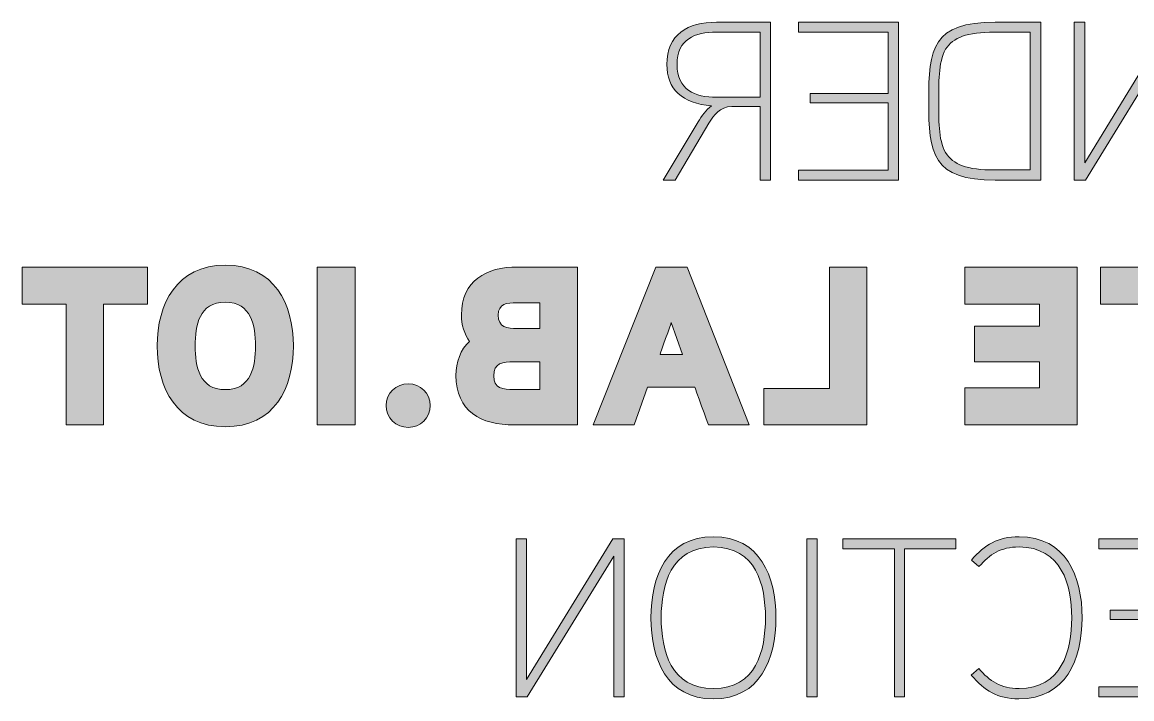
# Model space of a CAD drawing. Header units: centimetres. Extents: x 0.09 to 3.73, y -8.23 to -2.14.
# Drawn here: x 1.162 to 1.914, y -4.835 to -4.376 of the extents above; entities that cross this region are included whole.
import ezdxf

# ---------------------------------------------------------------- set-up
doc = ezdxf.new("R2010")
doc.units = ezdxf.units.CM
doc.header["$MEASUREMENT"] = 0
doc.layers.add('Camada 1', color=7, linetype='Continuous', lineweight=0)

# ---------------------------------------------------------------- blocks, each defined once
blk = doc.blocks.new('Block_18')
at = {"layer": 'Camada 1', "true_color": 0x1d1d1b, "transparency": 33554687}
h = blk.add_hatch(color=250, dxfattribs=at)
h.dxf.hatch_style = 2
edge = h.paths.add_edge_path()
edge.add_spline(control_points=[(1.60566, -4.4051), (1.60566, -4.42229), (1.61778, -4.42735), (1.63249, -4.42735), (1.63249, -4.42735), (1.66195, -4.42735), (1.66195, -4.42735), (1.66195, -4.42735), (1.66195, -4.38319), (1.66195, -4.38319), (1.66195, -4.38319), (1.63249, -4.38319), (1.63249, -4.38319), (1.61792, -4.38319), (1.60566, -4.38777), (1.60566, -4.4051)], knot_values=[0, 0, 0, 0, 1, 1, 1, 2, 2, 2, 3, 3, 3, 4, 4, 4, 5, 5, 5, 5], degree=3, periodic=0)
edge = h.paths.add_edge_path()
edge.add_spline(control_points=[(1.59877, -4.4051), (1.59877, -4.3847), (1.61272, -4.37644), (1.63249, -4.37644), (1.63249, -4.37644), (1.66901, -4.37644), (1.66901, -4.37644), (1.66901, -4.37644), (1.66901, -4.48351), (1.66901, -4.48351), (1.66901, -4.48351), (1.66195, -4.48351), (1.66195, -4.48351), (1.66195, -4.48351), (1.66195, -4.43366), (1.66195, -4.43366), (1.66195, -4.43366), (1.6428, -4.43366), (1.6428, -4.43366), (1.6348, -4.43366), (1.6305, -4.43948), (1.62729, -4.44486), (1.62729, -4.44486), (1.60442, -4.48351), (1.60442, -4.48351), (1.60442, -4.48351), (1.59629, -4.48351), (1.59629, -4.48351), (1.59629, -4.48351), (1.61992, -4.4441), (1.61992, -4.4441), (1.62237, -4.43993), (1.62529, -4.43579), (1.62912, -4.43318), (1.6089, -4.43149), (1.59877, -4.42184), (1.59877, -4.4051)], knot_values=[0, 0, 0, 0, 1, 1, 1, 2, 2, 2, 3, 3, 3, 4, 4, 4, 5, 5, 5, 6, 6, 6, 7, 7, 7, 8, 8, 8, 9, 9, 9, 10, 10, 10, 11, 11, 11, 12, 12, 12, 12], degree=3, periodic=0)
h = blk.add_hatch(color=250, dxfattribs=at)
h.dxf.hatch_style = 2
edge = h.paths.add_edge_path()
edge.add_spline(control_points=[(1.68813, -4.47676), (1.68813, -4.47676), (1.74873, -4.47676), (1.74873, -4.47676), (1.74873, -4.47676), (1.74873, -4.43118), (1.74873, -4.43118), (1.74873, -4.43118), (1.69582, -4.43118), (1.69582, -4.43118), (1.69582, -4.43118), (1.69582, -4.42474), (1.69582, -4.42474), (1.69582, -4.42474), (1.74873, -4.42474), (1.74873, -4.42474), (1.74873, -4.42474), (1.74873, -4.38319), (1.74873, -4.38319), (1.74873, -4.38319), (1.68813, -4.38319), (1.68813, -4.38319), (1.68813, -4.38319), (1.68813, -4.37644), (1.68813, -4.37644), (1.68813, -4.37644), (1.75579, -4.37644), (1.75579, -4.37644), (1.75579, -4.37644), (1.75579, -4.48351), (1.75579, -4.48351), (1.75579, -4.48351), (1.68813, -4.48351), (1.68813, -4.48351), (1.68813, -4.48351), (1.68813, -4.47676), (1.68813, -4.47676)], knot_values=[0, 0, 0, 0, 1, 1, 1, 2, 2, 2, 3, 3, 3, 4, 4, 4, 5, 5, 5, 6, 6, 6, 7, 7, 7, 8, 8, 8, 9, 9, 9, 10, 10, 10, 11, 11, 11, 12, 12, 12, 12], degree=3, periodic=0)
h = blk.add_hatch(color=250, dxfattribs=at)
h.dxf.hatch_style = 2
edge = h.paths.add_edge_path()
edge.add_spline(control_points=[(1.78318, -4.42997), (1.78318, -4.44148), (1.78256, -4.45636), (1.7878, -4.4648), (1.79269, -4.47307), (1.80251, -4.47662), (1.82077, -4.47662), (1.82077, -4.47662), (1.84516, -4.47662), (1.84516, -4.47662), (1.84516, -4.47662), (1.84516, -4.38319), (1.84516, -4.38319), (1.84516, -4.38319), (1.82077, -4.38319), (1.82077, -4.38319), (1.80251, -4.38319), (1.79269, -4.3867), (1.7878, -4.39483), (1.78256, -4.40358), (1.78318, -4.4186), (1.78318, -4.42997)], knot_values=[0, 0, 0, 0, 1, 1, 1, 2, 2, 2, 3, 3, 3, 4, 4, 4, 5, 5, 5, 6, 6, 6, 7, 7, 7, 7], degree=3, periodic=0)
edge = h.paths.add_edge_path()
edge.add_spline(control_points=[(1.77629, -4.42997), (1.77629, -4.39421), (1.77891, -4.37644), (1.82139, -4.37644), (1.82139, -4.37644), (1.85222, -4.37644), (1.85222, -4.37644), (1.85222, -4.37644), (1.85222, -4.48351), (1.85222, -4.48351), (1.85222, -4.48351), (1.82139, -4.48351), (1.82139, -4.48351), (1.77891, -4.48351), (1.77629, -4.4657), (1.77629, -4.42997)], knot_values=[0, 0, 0, 0, 1, 1, 1, 2, 2, 2, 3, 3, 3, 4, 4, 4, 5, 5, 5, 5], degree=3, periodic=0)
h = blk.add_hatch(color=250, dxfattribs=at)
h.dxf.hatch_style = 2
edge = h.paths.add_edge_path()
edge.add_spline(control_points=[(1.87503, -4.37644), (1.87503, -4.37644), (1.88209, -4.37644), (1.88209, -4.37644), (1.88209, -4.37644), (1.88209, -4.47186), (1.88209, -4.47186), (1.88209, -4.47186), (1.94056, -4.37644), (1.94056, -4.37644), (1.94056, -4.37644), (1.9482, -4.37644), (1.9482, -4.37644), (1.9482, -4.37644), (1.9482, -4.48351), (1.9482, -4.48351), (1.9482, -4.48351), (1.94114, -4.48351), (1.94114, -4.48351), (1.94114, -4.48351), (1.94114, -4.38808), (1.94114, -4.38808), (1.94114, -4.38808), (1.88254, -4.48351), (1.88254, -4.48351), (1.88254, -4.48351), (1.87503, -4.48351), (1.87503, -4.48351), (1.87503, -4.48351), (1.87503, -4.37644), (1.87503, -4.37644)], knot_values=[0, 0, 0, 0, 1, 1, 1, 2, 2, 2, 3, 3, 3, 4, 4, 4, 5, 5, 5, 6, 6, 6, 7, 7, 7, 8, 8, 8, 9, 9, 9, 10, 10, 10, 10], degree=3, periodic=0)
h = blk.add_hatch(color=250, dxfattribs=at)
h.dxf.hatch_style = 2
edge = h.paths.add_edge_path()
edge.add_spline(control_points=[(1.16167, -4.54242), (1.16167, -4.54242), (1.24652, -4.54242), (1.24652, -4.54242), (1.24652, -4.54242), (1.24652, -4.56757), (1.24652, -4.56757), (1.24652, -4.56757), (1.2169, -4.56757), (1.2169, -4.56757), (1.2169, -4.56757), (1.2169, -4.64949), (1.2169, -4.64949), (1.2169, -4.64949), (1.19144, -4.64949), (1.19144, -4.64949), (1.19144, -4.64949), (1.19144, -4.56757), (1.19144, -4.56757), (1.19144, -4.56757), (1.16167, -4.56757), (1.16167, -4.56757), (1.16167, -4.56757), (1.16167, -4.54242), (1.16167, -4.54242)], knot_values=[0, 0, 0, 0, 1, 1, 1, 2, 2, 2, 3, 3, 3, 4, 4, 4, 5, 5, 5, 6, 6, 6, 7, 7, 7, 8, 8, 8, 8], degree=3, periodic=0)
h = blk.add_hatch(color=250, dxfattribs=at)
h.dxf.hatch_style = 2
edge = h.paths.add_edge_path()
edge.add_spline(control_points=[(1.27898, -4.59595), (1.27898, -4.60991), (1.28177, -4.62555), (1.29941, -4.62555), (1.31704, -4.62555), (1.3198, -4.60991), (1.3198, -4.59595), (1.3198, -4.582), (1.31704, -4.56633), (1.29941, -4.56633), (1.28146, -4.56633), (1.27898, -4.582), (1.27898, -4.59595)], knot_values=[0, 0, 0, 0, 1, 1, 1, 2, 2, 2, 3, 3, 3, 4, 4, 4, 4], degree=3, periodic=0)
edge = h.paths.add_edge_path()
edge.add_spline(control_points=[(1.25321, -4.59595), (1.25321, -4.56726), (1.2664, -4.54118), (1.29941, -4.54118), (1.33255, -4.54118), (1.34557, -4.56726), (1.34557, -4.59595), (1.34557, -4.62465), (1.33255, -4.65073), (1.29941, -4.65073), (1.2664, -4.65073), (1.25321, -4.62465), (1.25321, -4.59595)], knot_values=[0, 0, 0, 0, 1, 1, 1, 2, 2, 2, 3, 3, 3, 4, 4, 4, 4], degree=3, periodic=0)
h = blk.add_hatch(color=250, dxfattribs=at)
h.dxf.hatch_style = 2
edge = h.paths.add_edge_path()
edge.add_spline(control_points=[(1.36173, -4.54242), (1.36173, -4.54242), (1.38736, -4.54242), (1.38736, -4.54242), (1.38736, -4.54242), (1.38736, -4.64949), (1.38736, -4.64949), (1.38736, -4.64949), (1.36173, -4.64949), (1.36173, -4.64949), (1.36173, -4.64949), (1.36173, -4.54242), (1.36173, -4.54242)], knot_values=[0, 0, 0, 0, 1, 1, 1, 2, 2, 2, 3, 3, 3, 4, 4, 4, 4], degree=3, periodic=0)
h = blk.add_hatch(color=250, dxfattribs=at)
h.dxf.hatch_style = 2
edge = h.paths.add_edge_path()
edge.add_spline(control_points=[(1.48138, -4.61621), (1.48138, -4.62479), (1.48751, -4.62541), (1.49519, -4.62541), (1.49519, -4.62541), (1.51269, -4.62541), (1.51269, -4.62541), (1.51269, -4.62541), (1.51269, -4.6067), (1.51269, -4.6067), (1.51269, -4.6067), (1.49519, -4.6067), (1.49519, -4.6067), (1.48751, -4.6067), (1.48138, -4.60746), (1.48138, -4.61621)], knot_values=[0, 0, 0, 0, 1, 1, 1, 2, 2, 2, 3, 3, 3, 4, 4, 4, 5, 5, 5, 5], degree=3, periodic=0)
edge = h.paths.add_edge_path()
edge.add_spline(control_points=[(1.48444, -4.57508), (1.48444, -4.58321), (1.4903, -4.58414), (1.4975, -4.58414), (1.4975, -4.58414), (1.51269, -4.58414), (1.51269, -4.58414), (1.51269, -4.58414), (1.51269, -4.56664), (1.51269, -4.56664), (1.51269, -4.56664), (1.49719, -4.56664), (1.49719, -4.56664), (1.49013, -4.56664), (1.48444, -4.56726), (1.48444, -4.57508)], knot_values=[0, 0, 0, 0, 1, 1, 1, 2, 2, 2, 3, 3, 3, 4, 4, 4, 5, 5, 5, 5], degree=3, periodic=0)
edge = h.paths.add_edge_path()
edge.add_spline(control_points=[(1.45578, -4.6159), (1.45578, -4.60715), (1.45884, -4.59826), (1.46498, -4.59289), (1.4616, -4.58813), (1.45946, -4.58152), (1.45946, -4.57494), (1.45946, -4.55162), (1.47648, -4.54242), (1.4975, -4.54242), (1.4975, -4.54242), (1.53815, -4.54242), (1.53815, -4.54242), (1.53815, -4.54242), (1.53815, -4.64949), (1.53815, -4.64949), (1.53815, -4.64949), (1.49519, -4.64949), (1.49519, -4.64949), (1.4728, -4.64949), (1.45578, -4.64029), (1.45578, -4.6159)], knot_values=[0, 0, 0, 0, 1, 1, 1, 2, 2, 2, 3, 3, 3, 4, 4, 4, 5, 5, 5, 6, 6, 6, 7, 7, 7, 7], degree=3, periodic=0)
h = blk.add_hatch(color=250, dxfattribs=at)
h.dxf.hatch_style = 2
edge = h.paths.add_edge_path()
edge.add_spline(control_points=[(1.60929, -4.60164), (1.60929, -4.60164), (1.60178, -4.58014), (1.60178, -4.58014), (1.60164, -4.58062), (1.59427, -4.60116), (1.59413, -4.60164), (1.59413, -4.60164), (1.60929, -4.60164), (1.60929, -4.60164)], knot_values=[0, 0, 0, 0, 1, 1, 1, 2, 2, 2, 3, 3, 3, 3], degree=3, periodic=0)
edge = h.paths.add_edge_path()
edge.add_spline(control_points=[(1.59121, -4.54242), (1.59121, -4.54242), (1.61253, -4.54242), (1.61253, -4.54242), (1.61253, -4.54242), (1.65456, -4.64949), (1.65456, -4.64949), (1.65456, -4.64949), (1.62697, -4.64949), (1.62697, -4.64949), (1.62697, -4.64935), (1.61773, -4.62403), (1.61773, -4.62386), (1.61773, -4.62386), (1.58569, -4.62386), (1.58569, -4.62386), (1.58569, -4.62386), (1.57649, -4.64949), (1.57649, -4.64949), (1.57649, -4.64949), (1.54869, -4.64949), (1.54869, -4.64949), (1.54869, -4.64949), (1.59121, -4.54242), (1.59121, -4.54242)], knot_values=[0, 0, 0, 0, 1, 1, 1, 2, 2, 2, 3, 3, 3, 4, 4, 4, 5, 5, 5, 6, 6, 6, 7, 7, 7, 8, 8, 8, 8], degree=3, periodic=0)
h = blk.add_hatch(color=250, dxfattribs=at)
h.dxf.hatch_style = 2
edge = h.paths.add_edge_path()
edge.add_spline(control_points=[(1.66462, -4.62479), (1.66462, -4.62479), (1.70896, -4.62479), (1.70896, -4.62479), (1.70896, -4.62479), (1.70896, -4.54242), (1.70896, -4.54242), (1.70896, -4.54242), (1.73428, -4.54242), (1.73428, -4.54242), (1.73428, -4.54242), (1.73428, -4.64949), (1.73428, -4.64949), (1.73428, -4.64949), (1.66462, -4.64949), (1.66462, -4.64949), (1.66462, -4.64949), (1.66462, -4.62479), (1.66462, -4.62479)], knot_values=[0, 0, 0, 0, 1, 1, 1, 2, 2, 2, 3, 3, 3, 4, 4, 4, 5, 5, 5, 6, 6, 6, 6], degree=3, periodic=0)
h = blk.add_hatch(color=250, dxfattribs=at)
h.dxf.hatch_style = 2
edge = h.paths.add_edge_path()
edge.add_spline(control_points=[(1.80084, -4.62434), (1.80084, -4.62434), (1.85148, -4.62434), (1.85148, -4.62434), (1.85148, -4.62434), (1.85148, -4.6067), (1.85148, -4.6067), (1.85148, -4.6067), (1.80745, -4.6067), (1.80745, -4.6067), (1.80745, -4.6067), (1.80745, -4.58259), (1.80745, -4.58259), (1.80745, -4.58259), (1.85148, -4.58259), (1.85148, -4.58259), (1.85148, -4.58259), (1.85148, -4.56757), (1.85148, -4.56757), (1.85148, -4.56757), (1.80084, -4.56757), (1.80084, -4.56757), (1.80084, -4.56757), (1.80084, -4.54242), (1.80084, -4.54242), (1.80084, -4.54242), (1.87694, -4.54242), (1.87694, -4.54242), (1.87694, -4.54242), (1.87694, -4.64949), (1.87694, -4.64949), (1.87694, -4.64949), (1.80084, -4.64949), (1.80084, -4.64949), (1.80084, -4.64949), (1.80084, -4.62434), (1.80084, -4.62434)], knot_values=[0, 0, 0, 0, 1, 1, 1, 2, 2, 2, 3, 3, 3, 4, 4, 4, 5, 5, 5, 6, 6, 6, 7, 7, 7, 8, 8, 8, 9, 9, 9, 10, 10, 10, 11, 11, 11, 12, 12, 12, 12], degree=3, periodic=0)
h = blk.add_hatch(color=250, dxfattribs=at)
h.dxf.hatch_style = 2
edge = h.paths.add_edge_path()
edge.add_spline(control_points=[(1.89286, -4.54242), (1.89286, -4.54242), (1.97768, -4.54242), (1.97768, -4.54242), (1.97768, -4.54242), (1.97768, -4.56757), (1.97768, -4.56757), (1.97768, -4.56757), (1.94808, -4.56757), (1.94808, -4.56757), (1.94808, -4.56757), (1.94808, -4.64949), (1.94808, -4.64949), (1.94808, -4.64949), (1.92262, -4.64949), (1.92262, -4.64949), (1.92262, -4.64949), (1.92262, -4.56757), (1.92262, -4.56757), (1.92262, -4.56757), (1.89286, -4.56757), (1.89286, -4.56757), (1.89286, -4.56757), (1.89286, -4.54242), (1.89286, -4.54242)], knot_values=[0, 0, 0, 0, 1, 1, 1, 2, 2, 2, 3, 3, 3, 4, 4, 4, 5, 5, 5, 6, 6, 6, 7, 7, 7, 8, 8, 8, 8], degree=3, periodic=0)
h = blk.add_hatch(color=250, dxfattribs=at)
h.dxf.hatch_style = 2
edge = h.paths.add_edge_path()
edge.add_spline(control_points=[(1.40841, -4.6363), (1.40841, -4.62803), (1.41516, -4.62159), (1.42346, -4.62159), (1.43159, -4.62159), (1.43835, -4.62803), (1.43835, -4.6363), (1.43835, -4.64457), (1.43159, -4.65118), (1.42346, -4.65118), (1.41516, -4.65118), (1.40841, -4.64457), (1.40841, -4.6363)], knot_values=[0, 0, 0, 0, 1, 1, 1, 2, 2, 2, 3, 3, 3, 4, 4, 4, 4], degree=3, periodic=0)
h = blk.add_hatch(color=250, dxfattribs=at)
h.dxf.hatch_style = 2
edge = h.paths.add_edge_path()
edge.add_spline(control_points=[(1.49664, -4.72673), (1.49664, -4.72673), (1.50367, -4.72673), (1.50367, -4.72673), (1.50367, -4.72673), (1.50367, -4.82216), (1.50367, -4.82216), (1.50367, -4.82216), (1.56213, -4.72673), (1.56213, -4.72673), (1.56213, -4.72673), (1.56981, -4.72673), (1.56981, -4.72673), (1.56981, -4.72673), (1.56981, -4.8338), (1.56981, -4.8338), (1.56981, -4.8338), (1.56275, -4.8338), (1.56275, -4.8338), (1.56275, -4.8338), (1.56275, -4.73838), (1.56275, -4.73838), (1.56275, -4.73838), (1.50415, -4.8338), (1.50415, -4.8338), (1.50415, -4.8338), (1.49664, -4.8338), (1.49664, -4.8338), (1.49664, -4.8338), (1.49664, -4.72673), (1.49664, -4.72673)], knot_values=[0, 0, 0, 0, 1, 1, 1, 2, 2, 2, 3, 3, 3, 4, 4, 4, 5, 5, 5, 6, 6, 6, 7, 7, 7, 8, 8, 8, 9, 9, 9, 10, 10, 10, 10], degree=3, periodic=0)
h = blk.add_hatch(color=250, dxfattribs=at)
h.dxf.hatch_style = 2
edge = h.paths.add_edge_path()
edge.add_spline(control_points=[(1.59493, -4.78027), (1.59493, -4.80235), (1.60137, -4.82829), (1.63034, -4.82829), (1.65935, -4.82829), (1.66562, -4.80235), (1.66562, -4.78027), (1.66562, -4.75818), (1.65935, -4.73224), (1.63034, -4.73224), (1.60137, -4.73224), (1.59493, -4.75818), (1.59493, -4.78027)], knot_values=[0, 0, 0, 0, 1, 1, 1, 2, 2, 2, 3, 3, 3, 4, 4, 4, 4], degree=3, periodic=0)
edge = h.paths.add_edge_path()
edge.add_spline(control_points=[(1.588, -4.78027), (1.588, -4.75219), (1.59844, -4.72535), (1.63034, -4.72535), (1.66211, -4.72535), (1.67268, -4.75219), (1.67268, -4.78027), (1.67268, -4.80835), (1.66211, -4.83518), (1.63034, -4.83518), (1.59844, -4.83518), (1.588, -4.80835), (1.588, -4.78027)], knot_values=[0, 0, 0, 0, 1, 1, 1, 2, 2, 2, 3, 3, 3, 4, 4, 4, 4], degree=3, periodic=0)
h = blk.add_hatch(color=250, dxfattribs=at)
h.dxf.hatch_style = 2
edge = h.paths.add_edge_path()
edge.add_spline(control_points=[(1.69377, -4.72673), (1.69377, -4.72673), (1.70066, -4.72673), (1.70066, -4.72673), (1.70066, -4.72673), (1.70066, -4.8338), (1.70066, -4.8338), (1.70066, -4.8338), (1.69377, -4.8338), (1.69377, -4.8338), (1.69377, -4.8338), (1.69377, -4.72673), (1.69377, -4.72673)], knot_values=[0, 0, 0, 0, 1, 1, 1, 2, 2, 2, 3, 3, 3, 4, 4, 4, 4], degree=3, periodic=0)
h = blk.add_hatch(color=250, dxfattribs=at)
h.dxf.hatch_style = 2
edge = h.paths.add_edge_path()
edge.add_spline(control_points=[(1.71809, -4.72673), (1.71809, -4.72673), (1.79478, -4.72673), (1.79478, -4.72673), (1.79478, -4.72673), (1.79478, -4.73348), (1.79478, -4.73348), (1.79478, -4.73348), (1.75995, -4.73348), (1.75995, -4.73348), (1.75995, -4.73348), (1.75995, -4.8338), (1.75995, -4.8338), (1.75995, -4.8338), (1.75306, -4.8338), (1.75306, -4.8338), (1.75306, -4.8338), (1.75306, -4.73348), (1.75306, -4.73348), (1.75306, -4.73348), (1.71809, -4.73348), (1.71809, -4.73348), (1.71809, -4.73348), (1.71809, -4.72673), (1.71809, -4.72673)], knot_values=[0, 0, 0, 0, 1, 1, 1, 2, 2, 2, 3, 3, 3, 4, 4, 4, 5, 5, 5, 6, 6, 6, 7, 7, 7, 8, 8, 8, 8], degree=3, periodic=0)
h = blk.add_hatch(color=250, dxfattribs=at)
h.dxf.hatch_style = 2
edge = h.paths.add_edge_path()
edge.add_spline(control_points=[(1.81021, -4.81462), (1.81772, -4.82323), (1.82495, -4.82829), (1.83753, -4.82829), (1.86636, -4.82829), (1.87326, -4.80266), (1.87326, -4.78027), (1.87326, -4.75787), (1.86636, -4.73224), (1.83753, -4.73224), (1.82495, -4.73224), (1.81789, -4.73717), (1.81038, -4.74558), (1.81038, -4.74558), (1.80532, -4.74113), (1.80532, -4.74113), (1.81434, -4.73069), (1.82309, -4.72535), (1.83753, -4.72535), (1.86943, -4.72535), (1.88032, -4.75188), (1.88032, -4.78027), (1.88032, -4.80866), (1.86929, -4.83518), (1.83736, -4.83518), (1.82278, -4.83518), (1.81434, -4.82981), (1.80515, -4.81909), (1.80515, -4.81909), (1.81021, -4.81462), (1.81021, -4.81462)], knot_values=[0, 0, 0, 0, 1, 1, 1, 2, 2, 2, 3, 3, 3, 4, 4, 4, 5, 5, 5, 6, 6, 6, 7, 7, 7, 8, 8, 8, 9, 9, 9, 10, 10, 10, 10], degree=3, periodic=0)
h = blk.add_hatch(color=250, dxfattribs=at)
h.dxf.hatch_style = 2
edge = h.paths.add_edge_path()
edge.add_spline(control_points=[(1.89176, -4.82705), (1.89176, -4.82705), (1.95235, -4.82705), (1.95235, -4.82705), (1.95235, -4.82705), (1.95235, -4.78147), (1.95235, -4.78147), (1.95235, -4.78147), (1.89944, -4.78147), (1.89944, -4.78147), (1.89944, -4.78147), (1.89944, -4.77503), (1.89944, -4.77503), (1.89944, -4.77503), (1.95235, -4.77503), (1.95235, -4.77503), (1.95235, -4.77503), (1.95235, -4.73348), (1.95235, -4.73348), (1.95235, -4.73348), (1.89176, -4.73348), (1.89176, -4.73348), (1.89176, -4.73348), (1.89176, -4.72673), (1.89176, -4.72673), (1.89176, -4.72673), (1.95942, -4.72673), (1.95942, -4.72673), (1.95942, -4.72673), (1.95942, -4.8338), (1.95942, -4.8338), (1.95942, -4.8338), (1.89176, -4.8338), (1.89176, -4.8338), (1.89176, -4.8338), (1.89176, -4.82705), (1.89176, -4.82705)], knot_values=[0, 0, 0, 0, 1, 1, 1, 2, 2, 2, 3, 3, 3, 4, 4, 4, 5, 5, 5, 6, 6, 6, 7, 7, 7, 8, 8, 8, 9, 9, 9, 10, 10, 10, 11, 11, 11, 12, 12, 12, 12], degree=3, periodic=0)
at = {"layer": 'Camada 1'}
for points, knots in [([(1.59877, -4.4051), (1.59877, -4.3847), (1.61272, -4.37644), (1.63249, -4.37644), (1.63249, -4.37644), (1.66901, -4.37644), (1.66901, -4.37644), (1.66901, -4.37644), (1.66901, -4.48351), (1.66901, -4.48351), (1.66901, -4.48351), (1.66195, -4.48351), (1.66195, -4.48351), (1.66195, -4.48351), (1.66195, -4.43366), (1.66195, -4.43366), (1.66195, -4.43366), (1.6428, -4.43366), (1.6428, -4.43366), (1.6348, -4.43366), (1.6305, -4.43948), (1.62729, -4.44486), (1.62729, -4.44486), (1.60442, -4.48351), (1.60442, -4.48351), (1.60442, -4.48351), (1.59629, -4.48351), (1.59629, -4.48351), (1.59629, -4.48351), (1.61992, -4.4441), (1.61992, -4.4441), (1.62237, -4.43993), (1.62529, -4.43579), (1.62912, -4.43318), (1.6089, -4.43149), (1.59877, -4.42184), (1.59877, -4.4051)], [0, 0, 0, 0, 1, 1, 1, 2, 2, 2, 3, 3, 3, 4, 4, 4, 5, 5, 5, 6, 6, 6, 7, 7, 7, 8, 8, 8, 9, 9, 9, 10, 10, 10, 11, 11, 11, 12, 12, 12, 12]), ([(1.68813, -4.47676), (1.68813, -4.47676), (1.74873, -4.47676), (1.74873, -4.47676), (1.74873, -4.47676), (1.74873, -4.43118), (1.74873, -4.43118), (1.74873, -4.43118), (1.69582, -4.43118), (1.69582, -4.43118), (1.69582, -4.43118), (1.69582, -4.42474), (1.69582, -4.42474), (1.69582, -4.42474), (1.74873, -4.42474), (1.74873, -4.42474), (1.74873, -4.42474), (1.74873, -4.38319), (1.74873, -4.38319), (1.74873, -4.38319), (1.68813, -4.38319), (1.68813, -4.38319), (1.68813, -4.38319), (1.68813, -4.37644), (1.68813, -4.37644), (1.68813, -4.37644), (1.75579, -4.37644), (1.75579, -4.37644), (1.75579, -4.37644), (1.75579, -4.48351), (1.75579, -4.48351), (1.75579, -4.48351), (1.68813, -4.48351), (1.68813, -4.48351), (1.68813, -4.48351), (1.68813, -4.47676), (1.68813, -4.47676)], [0, 0, 0, 0, 1, 1, 1, 2, 2, 2, 3, 3, 3, 4, 4, 4, 5, 5, 5, 6, 6, 6, 7, 7, 7, 8, 8, 8, 9, 9, 9, 10, 10, 10, 11, 11, 11, 12, 12, 12, 12]), ([(1.77629, -4.42997), (1.77629, -4.39421), (1.77891, -4.37644), (1.82139, -4.37644), (1.82139, -4.37644), (1.85222, -4.37644), (1.85222, -4.37644), (1.85222, -4.37644), (1.85222, -4.48351), (1.85222, -4.48351), (1.85222, -4.48351), (1.82139, -4.48351), (1.82139, -4.48351), (1.77891, -4.48351), (1.77629, -4.4657), (1.77629, -4.42997)], [0, 0, 0, 0, 1, 1, 1, 2, 2, 2, 3, 3, 3, 4, 4, 4, 5, 5, 5, 5]), ([(1.87503, -4.37644), (1.87503, -4.37644), (1.88209, -4.37644), (1.88209, -4.37644), (1.88209, -4.37644), (1.88209, -4.47186), (1.88209, -4.47186), (1.88209, -4.47186), (1.94056, -4.37644), (1.94056, -4.37644), (1.94056, -4.37644), (1.9482, -4.37644), (1.9482, -4.37644), (1.9482, -4.37644), (1.9482, -4.48351), (1.9482, -4.48351), (1.9482, -4.48351), (1.94114, -4.48351), (1.94114, -4.48351), (1.94114, -4.48351), (1.94114, -4.38808), (1.94114, -4.38808), (1.94114, -4.38808), (1.88254, -4.48351), (1.88254, -4.48351), (1.88254, -4.48351), (1.87503, -4.48351), (1.87503, -4.48351), (1.87503, -4.48351), (1.87503, -4.37644), (1.87503, -4.37644)], [0, 0, 0, 0, 1, 1, 1, 2, 2, 2, 3, 3, 3, 4, 4, 4, 5, 5, 5, 6, 6, 6, 7, 7, 7, 8, 8, 8, 9, 9, 9, 10, 10, 10, 10]), ([(1.60566, -4.4051), (1.60566, -4.42229), (1.61778, -4.42735), (1.63249, -4.42735), (1.63249, -4.42735), (1.66195, -4.42735), (1.66195, -4.42735), (1.66195, -4.42735), (1.66195, -4.38319), (1.66195, -4.38319), (1.66195, -4.38319), (1.63249, -4.38319), (1.63249, -4.38319), (1.61792, -4.38319), (1.60566, -4.38777), (1.60566, -4.4051)], [0, 0, 0, 0, 1, 1, 1, 2, 2, 2, 3, 3, 3, 4, 4, 4, 5, 5, 5, 5]), ([(1.78318, -4.42997), (1.78318, -4.44148), (1.78256, -4.45636), (1.7878, -4.4648), (1.79269, -4.47307), (1.80251, -4.47662), (1.82077, -4.47662), (1.82077, -4.47662), (1.84516, -4.47662), (1.84516, -4.47662), (1.84516, -4.47662), (1.84516, -4.38319), (1.84516, -4.38319), (1.84516, -4.38319), (1.82077, -4.38319), (1.82077, -4.38319), (1.80251, -4.38319), (1.79269, -4.3867), (1.7878, -4.39483), (1.78256, -4.40358), (1.78318, -4.4186), (1.78318, -4.42997)], [0, 0, 0, 0, 1, 1, 1, 2, 2, 2, 3, 3, 3, 4, 4, 4, 5, 5, 5, 6, 6, 6, 7, 7, 7, 7]), ([(1.16167, -4.54242), (1.16167, -4.54242), (1.24652, -4.54242), (1.24652, -4.54242), (1.24652, -4.54242), (1.24652, -4.56757), (1.24652, -4.56757), (1.24652, -4.56757), (1.2169, -4.56757), (1.2169, -4.56757), (1.2169, -4.56757), (1.2169, -4.64949), (1.2169, -4.64949), (1.2169, -4.64949), (1.19144, -4.64949), (1.19144, -4.64949), (1.19144, -4.64949), (1.19144, -4.56757), (1.19144, -4.56757), (1.19144, -4.56757), (1.16167, -4.56757), (1.16167, -4.56757), (1.16167, -4.56757), (1.16167, -4.54242), (1.16167, -4.54242)], [0, 0, 0, 0, 1, 1, 1, 2, 2, 2, 3, 3, 3, 4, 4, 4, 5, 5, 5, 6, 6, 6, 7, 7, 7, 8, 8, 8, 8]), ([(1.25321, -4.59595), (1.25321, -4.56726), (1.2664, -4.54118), (1.29941, -4.54118), (1.33255, -4.54118), (1.34557, -4.56726), (1.34557, -4.59595), (1.34557, -4.62465), (1.33255, -4.65073), (1.29941, -4.65073), (1.2664, -4.65073), (1.25321, -4.62465), (1.25321, -4.59595)], [0, 0, 0, 0, 1, 1, 1, 2, 2, 2, 3, 3, 3, 4, 4, 4, 4]), ([(1.36173, -4.54242), (1.36173, -4.54242), (1.38736, -4.54242), (1.38736, -4.54242), (1.38736, -4.54242), (1.38736, -4.64949), (1.38736, -4.64949), (1.38736, -4.64949), (1.36173, -4.64949), (1.36173, -4.64949), (1.36173, -4.64949), (1.36173, -4.54242), (1.36173, -4.54242)], [0, 0, 0, 0, 1, 1, 1, 2, 2, 2, 3, 3, 3, 4, 4, 4, 4]), ([(1.45578, -4.6159), (1.45578, -4.60715), (1.45884, -4.59826), (1.46498, -4.59289), (1.4616, -4.58813), (1.45946, -4.58152), (1.45946, -4.57494), (1.45946, -4.55162), (1.47648, -4.54242), (1.4975, -4.54242), (1.4975, -4.54242), (1.53815, -4.54242), (1.53815, -4.54242), (1.53815, -4.54242), (1.53815, -4.64949), (1.53815, -4.64949), (1.53815, -4.64949), (1.49519, -4.64949), (1.49519, -4.64949), (1.4728, -4.64949), (1.45578, -4.64029), (1.45578, -4.6159)], [0, 0, 0, 0, 1, 1, 1, 2, 2, 2, 3, 3, 3, 4, 4, 4, 5, 5, 5, 6, 6, 6, 7, 7, 7, 7]), ([(1.59121, -4.54242), (1.59121, -4.54242), (1.61253, -4.54242), (1.61253, -4.54242), (1.61253, -4.54242), (1.65456, -4.64949), (1.65456, -4.64949), (1.65456, -4.64949), (1.62697, -4.64949), (1.62697, -4.64949), (1.62697, -4.64935), (1.61773, -4.62403), (1.61773, -4.62386), (1.61773, -4.62386), (1.58569, -4.62386), (1.58569, -4.62386), (1.58569, -4.62386), (1.57649, -4.64949), (1.57649, -4.64949), (1.57649, -4.64949), (1.54869, -4.64949), (1.54869, -4.64949), (1.54869, -4.64949), (1.59121, -4.54242), (1.59121, -4.54242)], [0, 0, 0, 0, 1, 1, 1, 2, 2, 2, 3, 3, 3, 4, 4, 4, 5, 5, 5, 6, 6, 6, 7, 7, 7, 8, 8, 8, 8]), ([(1.66462, -4.62479), (1.66462, -4.62479), (1.70896, -4.62479), (1.70896, -4.62479), (1.70896, -4.62479), (1.70896, -4.54242), (1.70896, -4.54242), (1.70896, -4.54242), (1.73428, -4.54242), (1.73428, -4.54242), (1.73428, -4.54242), (1.73428, -4.64949), (1.73428, -4.64949), (1.73428, -4.64949), (1.66462, -4.64949), (1.66462, -4.64949), (1.66462, -4.64949), (1.66462, -4.62479), (1.66462, -4.62479)], [0, 0, 0, 0, 1, 1, 1, 2, 2, 2, 3, 3, 3, 4, 4, 4, 5, 5, 5, 6, 6, 6, 6]), ([(1.80084, -4.62434), (1.80084, -4.62434), (1.85148, -4.62434), (1.85148, -4.62434), (1.85148, -4.62434), (1.85148, -4.6067), (1.85148, -4.6067), (1.85148, -4.6067), (1.80745, -4.6067), (1.80745, -4.6067), (1.80745, -4.6067), (1.80745, -4.58259), (1.80745, -4.58259), (1.80745, -4.58259), (1.85148, -4.58259), (1.85148, -4.58259), (1.85148, -4.58259), (1.85148, -4.56757), (1.85148, -4.56757), (1.85148, -4.56757), (1.80084, -4.56757), (1.80084, -4.56757), (1.80084, -4.56757), (1.80084, -4.54242), (1.80084, -4.54242), (1.80084, -4.54242), (1.87694, -4.54242), (1.87694, -4.54242), (1.87694, -4.54242), (1.87694, -4.64949), (1.87694, -4.64949), (1.87694, -4.64949), (1.80084, -4.64949), (1.80084, -4.64949), (1.80084, -4.64949), (1.80084, -4.62434), (1.80084, -4.62434)], [0, 0, 0, 0, 1, 1, 1, 2, 2, 2, 3, 3, 3, 4, 4, 4, 5, 5, 5, 6, 6, 6, 7, 7, 7, 8, 8, 8, 9, 9, 9, 10, 10, 10, 11, 11, 11, 12, 12, 12, 12]), ([(1.89286, -4.54242), (1.89286, -4.54242), (1.97768, -4.54242), (1.97768, -4.54242), (1.97768, -4.54242), (1.97768, -4.56757), (1.97768, -4.56757), (1.97768, -4.56757), (1.94808, -4.56757), (1.94808, -4.56757), (1.94808, -4.56757), (1.94808, -4.64949), (1.94808, -4.64949), (1.94808, -4.64949), (1.92262, -4.64949), (1.92262, -4.64949), (1.92262, -4.64949), (1.92262, -4.56757), (1.92262, -4.56757), (1.92262, -4.56757), (1.89286, -4.56757), (1.89286, -4.56757), (1.89286, -4.56757), (1.89286, -4.54242), (1.89286, -4.54242)], [0, 0, 0, 0, 1, 1, 1, 2, 2, 2, 3, 3, 3, 4, 4, 4, 5, 5, 5, 6, 6, 6, 7, 7, 7, 8, 8, 8, 8]), ([(1.27898, -4.59595), (1.27898, -4.60991), (1.28177, -4.62555), (1.29941, -4.62555), (1.31704, -4.62555), (1.3198, -4.60991), (1.3198, -4.59595), (1.3198, -4.582), (1.31704, -4.56633), (1.29941, -4.56633), (1.28146, -4.56633), (1.27898, -4.582), (1.27898, -4.59595)], [0, 0, 0, 0, 1, 1, 1, 2, 2, 2, 3, 3, 3, 4, 4, 4, 4]), ([(1.48444, -4.57508), (1.48444, -4.58321), (1.4903, -4.58414), (1.4975, -4.58414), (1.4975, -4.58414), (1.51269, -4.58414), (1.51269, -4.58414), (1.51269, -4.58414), (1.51269, -4.56664), (1.51269, -4.56664), (1.51269, -4.56664), (1.49719, -4.56664), (1.49719, -4.56664), (1.49013, -4.56664), (1.48444, -4.56726), (1.48444, -4.57508)], [0, 0, 0, 0, 1, 1, 1, 2, 2, 2, 3, 3, 3, 4, 4, 4, 5, 5, 5, 5]), ([(1.60929, -4.60164), (1.60929, -4.60164), (1.60178, -4.58014), (1.60178, -4.58014), (1.60164, -4.58062), (1.59427, -4.60116), (1.59413, -4.60164), (1.59413, -4.60164), (1.60929, -4.60164), (1.60929, -4.60164)], [0, 0, 0, 0, 1, 1, 1, 2, 2, 2, 3, 3, 3, 3]), ([(1.48138, -4.61621), (1.48138, -4.62479), (1.48751, -4.62541), (1.49519, -4.62541), (1.49519, -4.62541), (1.51269, -4.62541), (1.51269, -4.62541), (1.51269, -4.62541), (1.51269, -4.6067), (1.51269, -4.6067), (1.51269, -4.6067), (1.49519, -4.6067), (1.49519, -4.6067), (1.48751, -4.6067), (1.48138, -4.60746), (1.48138, -4.61621)], [0, 0, 0, 0, 1, 1, 1, 2, 2, 2, 3, 3, 3, 4, 4, 4, 5, 5, 5, 5]), ([(1.40841, -4.6363), (1.40841, -4.62803), (1.41516, -4.62159), (1.42346, -4.62159), (1.43159, -4.62159), (1.43835, -4.62803), (1.43835, -4.6363), (1.43835, -4.64457), (1.43159, -4.65118), (1.42346, -4.65118), (1.41516, -4.65118), (1.40841, -4.64457), (1.40841, -4.6363)], [0, 0, 0, 0, 1, 1, 1, 2, 2, 2, 3, 3, 3, 4, 4, 4, 4]), ([(1.49664, -4.72673), (1.49664, -4.72673), (1.50367, -4.72673), (1.50367, -4.72673), (1.50367, -4.72673), (1.50367, -4.82216), (1.50367, -4.82216), (1.50367, -4.82216), (1.56213, -4.72673), (1.56213, -4.72673), (1.56213, -4.72673), (1.56981, -4.72673), (1.56981, -4.72673), (1.56981, -4.72673), (1.56981, -4.8338), (1.56981, -4.8338), (1.56981, -4.8338), (1.56275, -4.8338), (1.56275, -4.8338), (1.56275, -4.8338), (1.56275, -4.73838), (1.56275, -4.73838), (1.56275, -4.73838), (1.50415, -4.8338), (1.50415, -4.8338), (1.50415, -4.8338), (1.49664, -4.8338), (1.49664, -4.8338), (1.49664, -4.8338), (1.49664, -4.72673), (1.49664, -4.72673)], [0, 0, 0, 0, 1, 1, 1, 2, 2, 2, 3, 3, 3, 4, 4, 4, 5, 5, 5, 6, 6, 6, 7, 7, 7, 8, 8, 8, 9, 9, 9, 10, 10, 10, 10]), ([(1.588, -4.78027), (1.588, -4.75219), (1.59844, -4.72535), (1.63034, -4.72535), (1.66211, -4.72535), (1.67268, -4.75219), (1.67268, -4.78027), (1.67268, -4.80835), (1.66211, -4.83518), (1.63034, -4.83518), (1.59844, -4.83518), (1.588, -4.80835), (1.588, -4.78027)], [0, 0, 0, 0, 1, 1, 1, 2, 2, 2, 3, 3, 3, 4, 4, 4, 4]), ([(1.69377, -4.72673), (1.69377, -4.72673), (1.70066, -4.72673), (1.70066, -4.72673), (1.70066, -4.72673), (1.70066, -4.8338), (1.70066, -4.8338), (1.70066, -4.8338), (1.69377, -4.8338), (1.69377, -4.8338), (1.69377, -4.8338), (1.69377, -4.72673), (1.69377, -4.72673)], [0, 0, 0, 0, 1, 1, 1, 2, 2, 2, 3, 3, 3, 4, 4, 4, 4]), ([(1.71809, -4.72673), (1.71809, -4.72673), (1.79478, -4.72673), (1.79478, -4.72673), (1.79478, -4.72673), (1.79478, -4.73348), (1.79478, -4.73348), (1.79478, -4.73348), (1.75995, -4.73348), (1.75995, -4.73348), (1.75995, -4.73348), (1.75995, -4.8338), (1.75995, -4.8338), (1.75995, -4.8338), (1.75306, -4.8338), (1.75306, -4.8338), (1.75306, -4.8338), (1.75306, -4.73348), (1.75306, -4.73348), (1.75306, -4.73348), (1.71809, -4.73348), (1.71809, -4.73348), (1.71809, -4.73348), (1.71809, -4.72673), (1.71809, -4.72673)], [0, 0, 0, 0, 1, 1, 1, 2, 2, 2, 3, 3, 3, 4, 4, 4, 5, 5, 5, 6, 6, 6, 7, 7, 7, 8, 8, 8, 8]), ([(1.81021, -4.81462), (1.81772, -4.82323), (1.82495, -4.82829), (1.83753, -4.82829), (1.86636, -4.82829), (1.87326, -4.80266), (1.87326, -4.78027), (1.87326, -4.75787), (1.86636, -4.73224), (1.83753, -4.73224), (1.82495, -4.73224), (1.81789, -4.73717), (1.81038, -4.74558), (1.81038, -4.74558), (1.80532, -4.74113), (1.80532, -4.74113), (1.81434, -4.73069), (1.82309, -4.72535), (1.83753, -4.72535), (1.86943, -4.72535), (1.88032, -4.75188), (1.88032, -4.78027), (1.88032, -4.80866), (1.86929, -4.83518), (1.83736, -4.83518), (1.82278, -4.83518), (1.81434, -4.82981), (1.80515, -4.81909), (1.80515, -4.81909), (1.81021, -4.81462), (1.81021, -4.81462)], [0, 0, 0, 0, 1, 1, 1, 2, 2, 2, 3, 3, 3, 4, 4, 4, 5, 5, 5, 6, 6, 6, 7, 7, 7, 8, 8, 8, 9, 9, 9, 10, 10, 10, 10]), ([(1.89176, -4.82705), (1.89176, -4.82705), (1.95235, -4.82705), (1.95235, -4.82705), (1.95235, -4.82705), (1.95235, -4.78147), (1.95235, -4.78147), (1.95235, -4.78147), (1.89944, -4.78147), (1.89944, -4.78147), (1.89944, -4.78147), (1.89944, -4.77503), (1.89944, -4.77503), (1.89944, -4.77503), (1.95235, -4.77503), (1.95235, -4.77503), (1.95235, -4.77503), (1.95235, -4.73348), (1.95235, -4.73348), (1.95235, -4.73348), (1.89176, -4.73348), (1.89176, -4.73348), (1.89176, -4.73348), (1.89176, -4.72673), (1.89176, -4.72673), (1.89176, -4.72673), (1.95942, -4.72673), (1.95942, -4.72673), (1.95942, -4.72673), (1.95942, -4.8338), (1.95942, -4.8338), (1.95942, -4.8338), (1.89176, -4.8338), (1.89176, -4.8338), (1.89176, -4.8338), (1.89176, -4.82705), (1.89176, -4.82705)], [0, 0, 0, 0, 1, 1, 1, 2, 2, 2, 3, 3, 3, 4, 4, 4, 5, 5, 5, 6, 6, 6, 7, 7, 7, 8, 8, 8, 9, 9, 9, 10, 10, 10, 11, 11, 11, 12, 12, 12, 12]), ([(1.59493, -4.78027), (1.59493, -4.80235), (1.60137, -4.82829), (1.63034, -4.82829), (1.65935, -4.82829), (1.66562, -4.80235), (1.66562, -4.78027), (1.66562, -4.75818), (1.65935, -4.73224), (1.63034, -4.73224), (1.60137, -4.73224), (1.59493, -4.75818), (1.59493, -4.78027)], [0, 0, 0, 0, 1, 1, 1, 2, 2, 2, 3, 3, 3, 4, 4, 4, 4])]:
    blk.add_open_spline(points, degree=3, knots=knots, dxfattribs=at)

msp = doc.modelspace()

# ---------------------------------------------------------------- block references
at = {"layer": 'Camada 1'}
msp.add_blockref('Block_18', (0, 0), dxfattribs=at)

doc.saveas('drawing.dxf')
